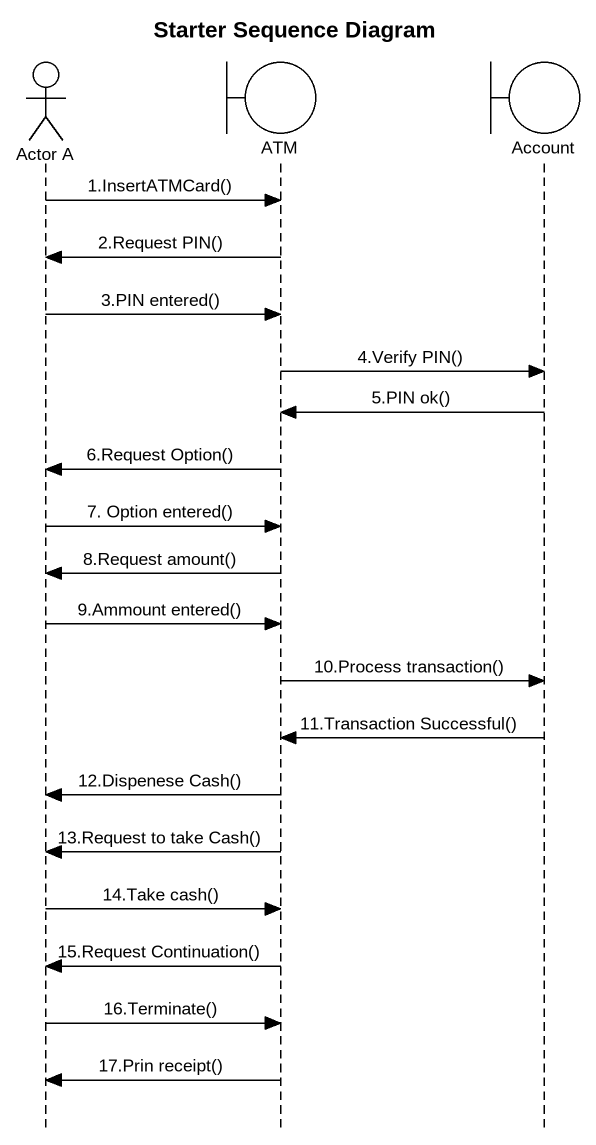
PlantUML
@startuml
title Starter Sequence Diagram
hide footbox
actor "Actor A" as Actor_A
boundary ATM
boundary Account

Actor_A -> ATM : 1.InsertATMCard()
ATM -> Actor_A : 2.Request PIN()
Actor_A -> ATM : 3.PIN entered()
ATM -> Account : 4.Verify PIN()
Account -> ATM : 5.PIN ok()
ATM -> Actor_A : 6.Request Option()
Actor_A -> ATM : 7. Option entered()
ATM -> Actor_A : 8.Request amount()
Actor_A -> ATM : 9.Ammount entered()
ATM -> Account : 10.Process transaction()
Account -> ATM : 11.Transaction Successful()
ATM -> Actor_A : 12.Dispenese Cash()
ATM -> Actor_A : 13.Request to take Cash()
Actor_A -> ATM : 14.Take cash()
ATM -> Actor_A : 15.Request Continuation()
Actor_A -> ATM : 16.Terminate()
ATM -> Actor_A : 17.Prin receipt()
@enduml
